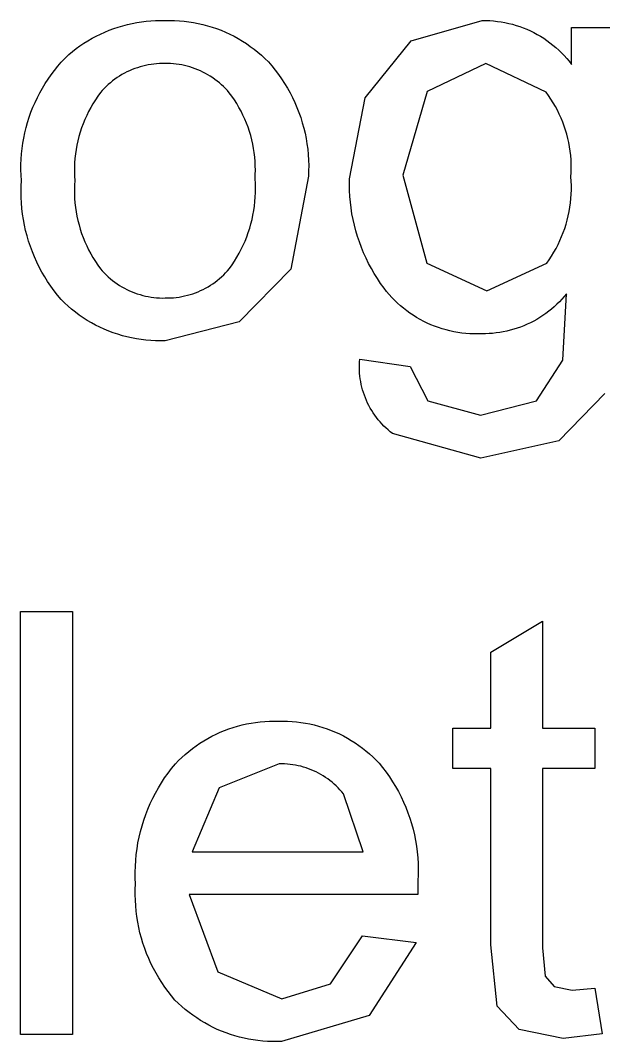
# Model space of a CAD drawing. Header units: inches. Extents: x 0 to 97, y -45 to 96.
# Drawn here: x 51.684 to 54.44, y -33.96 to -29.134 of the extents above; entities that cross this region are included whole.
import ezdxf

# ---------------------------------------------------------------- set-up
doc = ezdxf.new("R2010")
doc.units = ezdxf.units.IN
doc.header["$MEASUREMENT"] = 0
doc.layers.add('Information', color=7, linetype='Continuous', true_color=0x000000)

msp = doc.modelspace()

# ---------------------------------------------------------------- linework, layer by layer
at = {"layer": 'Information'}
for p, q in [((52.1892, -29.1534), (52.2111, -29.1484)), ((52.2111, -29.1484), (52.2331, -29.1442)), ((52.2331, -29.1442), (52.2553, -29.1407)), ((52.2553, -29.1407), (52.2776, -29.138)), ((52.2776, -29.138), (52.2999, -29.1359)), ((52.2999, -29.1359), (52.3223, -29.1347)), ((52.3223, -29.1347), (52.3448, -29.1342)), ((52.3448, -29.1342), (52.3672, -29.1344)), ((52.3672, -29.1344), (52.3898, -29.134)), ((52.3898, -29.134), (52.4123, -29.1344)), ((52.4123, -29.1344), (52.4349, -29.1355)), ((52.4349, -29.1355), (52.4573, -29.1375)), ((52.4573, -29.1375), (52.4797, -29.1402)), ((52.4797, -29.1402), (52.502, -29.1437)), ((52.502, -29.1437), (52.5241, -29.1479)), ((52.5241, -29.1479), (52.5461, -29.153)), ((53.5308, -29.2298), (53.8655, -29.1344)), ((53.8655, -29.1344), (53.8836, -29.1344)), ((53.8836, -29.1344), (53.9017, -29.1351)), ((53.9017, -29.1351), (53.9197, -29.1364)), ((53.9197, -29.1364), (53.9377, -29.1384)), ((53.9377, -29.1384), (53.9556, -29.1409)), ((53.9556, -29.1409), (53.9735, -29.1441)), ((53.9735, -29.1441), (53.9911, -29.1479)), ((53.9911, -29.1479), (54.0087, -29.1523)), ((52.0422, -29.2081), (52.0624, -29.1982)), ((52.0624, -29.1982), (52.0828, -29.189)), ((52.0828, -29.189), (52.1036, -29.1805)), ((52.1036, -29.1805), (52.1246, -29.1726)), ((52.1246, -29.1726), (52.1459, -29.1655)), ((52.1459, -29.1655), (52.1674, -29.1591)), ((52.1674, -29.1591), (52.1892, -29.1534)), ((52.5461, -29.153), (52.5679, -29.1588)), ((52.5679, -29.1588), (52.5895, -29.1653)), ((52.5895, -29.1653), (52.6109, -29.1726)), ((52.6109, -29.1726), (52.6319, -29.1806)), ((52.6319, -29.1806), (52.6527, -29.1894)), ((52.6527, -29.1894), (52.6732, -29.1988)), ((52.6732, -29.1988), (52.6933, -29.209)), ((54.0087, -29.1523), (54.0261, -29.1574)), ((54.0261, -29.1574), (54.0433, -29.163)), ((54.0433, -29.163), (54.0602, -29.1692)), ((54.0602, -29.1692), (54.077, -29.176)), ((54.077, -29.176), (54.0935, -29.1834)), ((54.0935, -29.1834), (54.1098, -29.1914)), ((54.1098, -29.1914), (54.1257, -29.1999)), ((54.2882, -29.3416), (54.2882, -29.1671)), ((54.2882, -29.1671), (54.5145, -29.1671)), ((51.9652, -29.2542), (51.9839, -29.2417)), ((51.9839, -29.2417), (52.0029, -29.2299)), ((52.0029, -29.2299), (52.0224, -29.2186)), ((52.0224, -29.2186), (52.0422, -29.2081)), ((52.6933, -29.209), (52.7131, -29.2199)), ((52.7131, -29.2199), (52.7325, -29.2314)), ((52.7325, -29.2314), (52.7514, -29.2436)), ((52.7514, -29.2436), (52.77, -29.2565)), ((53.3134, -29.5004), (53.5308, -29.2298)), ((54.1257, -29.1999), (54.1414, -29.209)), ((54.1414, -29.209), (54.1567, -29.2186)), ((54.1567, -29.2186), (54.1717, -29.2288)), ((54.1717, -29.2288), (54.1863, -29.2394)), ((54.1863, -29.2394), (54.2005, -29.2506)), ((51.894, -29.3132), (51.9119, -29.2953)), ((51.9119, -29.2953), (51.9292, -29.281)), ((51.9292, -29.281), (51.947, -29.2673)), ((51.947, -29.2673), (51.9652, -29.2542)), ((52.77, -29.2565), (52.788, -29.27)), ((52.788, -29.27), (52.8056, -29.2841)), ((52.8056, -29.2841), (52.8227, -29.2989)), ((54.2005, -29.2506), (54.2144, -29.2622)), ((54.2144, -29.2622), (54.2278, -29.2744)), ((54.2278, -29.2744), (54.2408, -29.287)), ((54.2408, -29.287), (54.2533, -29.3)), ((51.8603, -29.3508), (51.8768, -29.3317)), ((51.8768, -29.3317), (51.894, -29.3132)), ((52.3009, -29.3418), (52.2877, -29.3441)), ((52.3141, -29.3401), (52.3009, -29.3418)), ((52.3273, -29.3388), (52.3141, -29.3401)), ((52.3406, -29.3379), (52.3273, -29.3388)), ((52.3539, -29.3375), (52.3406, -29.3379)), ((52.3672, -29.3375), (52.3539, -29.3375)), ((52.3805, -29.3375), (52.3672, -29.3375)), ((52.3937, -29.338), (52.3805, -29.3375)), ((52.4069, -29.3389), (52.3937, -29.338)), ((52.4201, -29.3403), (52.4069, -29.3389)), ((52.4333, -29.3421), (52.4201, -29.3403)), ((52.4463, -29.3444), (52.4333, -29.3421)), ((52.8227, -29.2989), (52.8393, -29.3142)), ((52.8393, -29.3142), (52.8553, -29.33)), ((52.8553, -29.33), (52.8721, -29.3493)), ((53.8832, -29.3375), (53.6051, -29.4705)), ((54.1675, -29.4725), (53.8832, -29.3375)), ((54.2533, -29.3), (54.2654, -29.3135)), ((54.2654, -29.3135), (54.277, -29.3273)), ((54.277, -29.3273), (54.2882, -29.3416)), ((51.8146, -29.4113), (51.8291, -29.3906)), ((51.8291, -29.3906), (51.8444, -29.3705)), ((51.8444, -29.3705), (51.8603, -29.3508)), ((52.1635, -29.3902), (52.1521, -29.397)), ((52.1751, -29.3837), (52.1635, -29.3902)), ((52.1869, -29.3776), (52.1751, -29.3837)), ((52.199, -29.3719), (52.1869, -29.3776)), ((52.2112, -29.3666), (52.199, -29.3719)), ((52.2236, -29.3618), (52.2112, -29.3666)), ((52.2362, -29.3574), (52.2236, -29.3618)), ((52.2489, -29.3534), (52.2362, -29.3574)), ((52.2617, -29.3498), (52.2489, -29.3534)), ((52.2747, -29.3467), (52.2617, -29.3498)), ((52.2877, -29.3441), (52.2747, -29.3467)), ((52.4593, -29.3471), (52.4463, -29.3444)), ((52.4722, -29.3502), (52.4593, -29.3471)), ((52.4849, -29.3538), (52.4722, -29.3502)), ((52.4976, -29.3579), (52.4849, -29.3538)), ((52.51, -29.3623), (52.4976, -29.3579)), ((52.5224, -29.3672), (52.51, -29.3623)), ((52.5345, -29.3725), (52.5224, -29.3672)), ((52.5465, -29.3782), (52.5345, -29.3725)), ((52.5582, -29.3843), (52.5465, -29.3782)), ((52.5698, -29.3908), (52.5582, -29.3843)), ((52.5811, -29.3977), (52.5698, -29.3908)), ((52.8721, -29.3493), (52.8881, -29.3692)), ((52.8881, -29.3692), (52.9035, -29.3896)), ((52.9035, -29.3896), (52.9182, -29.4105)), ((51.7876, -29.4541), (51.8007, -29.4325)), ((51.8007, -29.4325), (51.8146, -29.4113)), ((52.0989, -29.4371), (52.0892, -29.4461)), ((52.109, -29.4283), (52.0989, -29.4371)), ((52.1194, -29.42), (52.109, -29.4283)), ((52.13, -29.4119), (52.1194, -29.42)), ((52.1409, -29.4043), (52.13, -29.4119)), ((52.1521, -29.397), (52.1409, -29.4043)), ((52.5922, -29.405), (52.5811, -29.3977)), ((52.603, -29.4126), (52.5922, -29.405)), ((52.6135, -29.4207), (52.603, -29.4126)), ((52.6238, -29.429), (52.6135, -29.4207)), ((52.6338, -29.4378), (52.6238, -29.429)), ((52.6435, -29.4468), (52.6338, -29.4378)), ((52.9182, -29.4105), (52.9322, -29.4319)), ((52.9322, -29.4319), (52.9454, -29.4538)), ((51.7636, -29.4986), (51.7752, -29.4761)), ((51.7752, -29.4761), (51.7876, -29.4541)), ((52.0618, -29.4752), (52.0495, -29.4923)), ((52.0706, -29.4652), (52.0618, -29.4752)), ((52.0797, -29.4555), (52.0706, -29.4652)), ((52.0892, -29.4461), (52.0797, -29.4555)), ((52.6528, -29.4562), (52.6435, -29.4468)), ((52.6619, -29.4659), (52.6528, -29.4562)), ((52.6706, -29.4759), (52.6619, -29.4659)), ((52.6829, -29.4925), (52.6706, -29.4759)), ((52.9454, -29.4538), (52.9579, -29.4762)), ((52.9579, -29.4762), (52.9695, -29.4989)), ((53.6051, -29.4705), (53.4906, -29.8651)), ((54.1795, -29.4889), (54.1675, -29.4725)), ((51.7427, -29.5446), (51.7528, -29.5214)), ((51.7528, -29.5214), (51.7636, -29.4986)), ((52.0265, -29.5276), (52.016, -29.5459)), ((52.0377, -29.5098), (52.0265, -29.5276)), ((52.0495, -29.4923), (52.0377, -29.5098)), ((52.6946, -29.5096), (52.6829, -29.4925)), ((52.7057, -29.527), (52.6946, -29.5096)), ((52.7162, -29.5448), (52.7057, -29.527)), ((52.9695, -29.4989), (52.9804, -29.522)), ((52.9804, -29.522), (52.9905, -29.5455)), ((53.2384, -29.8829), (53.3134, -29.5004)), ((54.1908, -29.5058), (54.1795, -29.4889)), ((54.2016, -29.523), (54.1908, -29.5058)), ((54.2118, -29.5406), (54.2016, -29.523)), ((51.7249, -29.5919), (51.7334, -29.5681)), ((51.7334, -29.5681), (51.7427, -29.5446)), ((51.9968, -29.5834), (51.9882, -29.6027)), ((52.006, -29.5645), (51.9968, -29.5834)), ((52.016, -29.5459), (52.006, -29.5645)), ((52.7261, -29.563), (52.7162, -29.5448)), ((52.7354, -29.5815), (52.7261, -29.563)), ((52.744, -29.6003), (52.7354, -29.5815)), ((52.9905, -29.5455), (52.9998, -29.5693)), ((52.9998, -29.5693), (53.0083, -29.5934)), ((54.2214, -29.5585), (54.2118, -29.5406)), ((54.2304, -29.5768), (54.2214, -29.5585)), ((54.2388, -29.5953), (54.2304, -29.5768)), ((51.7104, -29.6404), (51.7172, -29.616)), ((51.7172, -29.616), (51.7249, -29.5919)), ((51.9802, -29.6222), (51.9729, -29.642)), ((51.9882, -29.6027), (51.9802, -29.6222)), ((52.752, -29.6194), (52.744, -29.6003)), ((52.7592, -29.6387), (52.752, -29.6194)), ((53.0083, -29.5934), (53.0159, -29.6178)), ((53.0159, -29.6178), (53.0227, -29.6425)), ((54.2465, -29.6141), (54.2388, -29.5953)), ((54.2535, -29.6332), (54.2465, -29.6141)), ((54.2599, -29.6525), (54.2535, -29.6332)), ((51.6992, -29.6897), (51.7044, -29.6649)), ((51.7044, -29.6649), (51.7104, -29.6404)), ((51.9663, -29.662), (51.9604, -29.6822)), ((51.9729, -29.642), (51.9663, -29.662)), ((52.7659, -29.6583), (52.7592, -29.6387)), ((52.7718, -29.6781), (52.7659, -29.6583)), ((52.7771, -29.6981), (52.7718, -29.6781)), ((53.0227, -29.6425), (53.0286, -29.6674)), ((53.0286, -29.6674), (53.0337, -29.6924)), ((54.2657, -29.672), (54.2599, -29.6525)), ((54.2707, -29.6917), (54.2657, -29.672)), ((51.6914, -29.7396), (51.6948, -29.7146)), ((51.6948, -29.7146), (51.6992, -29.6897)), ((51.9507, -29.7232), (51.9469, -29.744)), ((51.9552, -29.7026), (51.9507, -29.7232)), ((51.9604, -29.6822), (51.9552, -29.7026)), ((52.7816, -29.7183), (52.7771, -29.6981)), ((52.7855, -29.7386), (52.7816, -29.7183)), ((53.0337, -29.6924), (53.0379, -29.7176)), ((53.0379, -29.7176), (53.0412, -29.743)), ((54.2751, -29.7115), (54.2707, -29.6917)), ((54.2788, -29.7315), (54.2751, -29.7115)), ((51.6869, -29.79), (51.6887, -29.7648)), ((51.6887, -29.7648), (51.6914, -29.7396)), ((51.9438, -29.7648), (51.9415, -29.7858)), ((51.9469, -29.744), (51.9438, -29.7648)), ((52.7886, -29.759), (52.7855, -29.7386)), ((52.7911, -29.7796), (52.7886, -29.759)), ((53.0412, -29.743), (53.0437, -29.7684)), ((53.0437, -29.7684), (53.0453, -29.7939)), ((54.2819, -29.7516), (54.2788, -29.7315)), ((54.2842, -29.7718), (54.2819, -29.7516)), ((54.2858, -29.7921), (54.2842, -29.7718)), ((51.6859, -29.8405), (51.686, -29.8153)), ((51.686, -29.8153), (51.6869, -29.79)), ((51.9398, -29.8068), (51.9389, -29.8278)), ((51.9415, -29.7858), (51.9398, -29.8068)), ((52.7928, -29.8002), (52.7911, -29.7796)), ((52.7938, -29.8209), (52.7928, -29.8002)), ((52.7941, -29.8415), (52.7938, -29.8209)), ((53.0453, -29.7939), (53.046, -29.8195)), ((53.046, -29.8195), (53.0458, -29.845)), ((54.2868, -29.8124), (54.2858, -29.7921)), ((54.287, -29.8327), (54.2868, -29.8124)), ((51.6867, -29.8658), (51.6859, -29.8405)), ((51.6883, -29.891), (51.6867, -29.8658)), ((51.9389, -29.8278), (51.9387, -29.8489)), ((51.9387, -29.8489), (51.9393, -29.87)), ((51.9393, -29.87), (51.9405, -29.891)), ((52.7926, -29.8829), (52.7937, -29.8622)), ((52.7937, -29.8622), (52.7941, -29.8415)), ((53.0448, -29.8706), (52.961, -30.3103)), ((53.0458, -29.845), (53.0448, -29.8706)), ((53.4906, -29.8651), (53.6038, -30.2809)), ((54.2854, -29.8733), (54.2866, -29.853)), ((54.2868, -29.8939), (54.2854, -29.8733)), ((54.2866, -29.853), (54.287, -29.8327)), ((51.6865, -29.9438), (51.6869, -29.9174)), ((51.6869, -29.9174), (51.6883, -29.891)), ((51.9393, -29.9121), (51.9387, -29.9332)), ((51.9405, -29.891), (51.9393, -29.9121)), ((52.7939, -29.9043), (52.7926, -29.8829)), ((52.7945, -29.9257), (52.7939, -29.9043)), ((53.2381, -29.9105), (53.2384, -29.8829)), ((53.2388, -29.9381), (53.2381, -29.9105)), ((54.2874, -29.9145), (54.2868, -29.8939)), ((54.2874, -29.9351), (54.2874, -29.9145)), ((51.6869, -29.9702), (51.6865, -29.9438)), ((51.6883, -29.9966), (51.6869, -29.9702)), ((51.9387, -29.9332), (51.9389, -29.9543)), ((51.9389, -29.9543), (51.9399, -29.9754)), ((52.7918, -29.99), (52.7935, -29.9686)), ((52.7935, -29.9686), (52.7943, -29.9472)), ((52.7943, -29.9472), (52.7945, -29.9257)), ((53.2404, -29.9656), (53.2388, -29.9381)), ((53.2428, -29.9931), (53.2404, -29.9656)), ((54.2852, -29.9763), (54.2867, -29.9558)), ((54.2867, -29.9558), (54.2874, -29.9351)), ((51.6905, -30.0229), (51.6883, -29.9966)), ((51.9399, -29.9754), (51.9415, -29.9965)), ((51.9415, -29.9965), (51.9439, -30.0174)), ((51.9439, -30.0174), (51.947, -30.0383)), ((52.7865, -30.0326), (52.7895, -30.0113)), ((52.7895, -30.0113), (52.7918, -29.99)), ((53.2463, -30.0205), (53.2428, -29.9931)), ((54.2767, -30.0376), (54.2803, -30.0173)), ((54.2803, -30.0173), (54.2831, -29.9968)), ((54.2831, -29.9968), (54.2852, -29.9763)), ((51.6936, -30.0491), (51.6905, -30.0229)), ((51.6977, -30.0752), (51.6936, -30.0491)), ((51.947, -30.0383), (51.9508, -30.0591)), ((51.9508, -30.0591), (51.9553, -30.0797)), ((52.7782, -30.0746), (52.7827, -30.0537)), ((52.7827, -30.0537), (52.7865, -30.0326)), ((53.2506, -30.0478), (53.2463, -30.0205)), ((53.2558, -30.0749), (53.2506, -30.0478)), ((54.2676, -30.0778), (54.2725, -30.0578)), ((54.2725, -30.0578), (54.2767, -30.0376)), ((51.7026, -30.1012), (51.6977, -30.0752)), ((51.7083, -30.127), (51.7026, -30.1012)), ((51.9553, -30.0797), (51.9605, -30.1001)), ((51.9605, -30.1001), (51.9664, -30.1204)), ((52.7605, -30.1365), (52.7671, -30.1161)), ((52.7671, -30.1161), (52.773, -30.0955)), ((52.773, -30.0955), (52.7782, -30.0746)), ((53.2619, -30.1018), (53.2558, -30.0749)), ((53.2689, -30.1285), (53.2619, -30.1018)), ((54.2558, -30.1174), (54.2621, -30.0977)), ((54.2621, -30.0977), (54.2676, -30.0778)), ((51.715, -30.1525), (51.7083, -30.127)), ((51.7225, -30.1778), (51.715, -30.1525)), ((51.9664, -30.1204), (51.973, -30.1405)), ((51.973, -30.1405), (51.9803, -30.1603)), ((51.9803, -30.1603), (51.9882, -30.1798)), ((52.7452, -30.1766), (52.7532, -30.1567)), ((52.7532, -30.1567), (52.7605, -30.1365)), ((53.2768, -30.1549), (53.2689, -30.1285)), ((53.2856, -30.1811), (53.2768, -30.1549)), ((54.2332, -30.1749), (54.2414, -30.156)), ((54.2414, -30.156), (54.2489, -30.1368)), ((54.2489, -30.1368), (54.2558, -30.1174)), ((51.7308, -30.2029), (51.7225, -30.1778)), ((51.74, -30.2276), (51.7308, -30.2029)), ((51.9882, -30.1798), (51.9968, -30.1991)), ((51.9968, -30.1991), (52.0061, -30.2181)), ((52.7273, -30.2155), (52.7366, -30.1962)), ((52.7366, -30.1962), (52.7452, -30.1766)), ((53.2952, -30.207), (53.2856, -30.1811)), ((53.3057, -30.2325), (53.2952, -30.207)), ((54.2048, -30.2299), (54.2148, -30.2119)), ((54.2148, -30.2119), (54.2243, -30.1935)), ((54.2243, -30.1935), (54.2332, -30.1749)), ((51.7501, -30.2521), (51.74, -30.2276)), ((51.7609, -30.2761), (51.7501, -30.2521)), ((52.0061, -30.2181), (52.016, -30.2367)), ((52.016, -30.2367), (52.0265, -30.255)), ((52.0265, -30.255), (52.0377, -30.2729)), ((52.6955, -30.2715), (52.7067, -30.2532)), ((52.7067, -30.2532), (52.7173, -30.2346)), ((52.7173, -30.2346), (52.7273, -30.2155)), ((53.317, -30.2577), (53.3057, -30.2325)), ((53.3292, -30.2825), (53.317, -30.2577)), ((54.1828, -30.2648), (54.1941, -30.2475)), ((54.1941, -30.2475), (54.2048, -30.2299)), ((51.7726, -30.2998), (51.7609, -30.2761)), ((51.7851, -30.3231), (51.7726, -30.2998)), ((52.0377, -30.2729), (52.0495, -30.2904)), ((52.0495, -30.2904), (52.0618, -30.3075)), ((52.0618, -30.3075), (52.0706, -30.3176)), ((52.6626, -30.3169), (52.6712, -30.3069)), ((52.6712, -30.3069), (52.6837, -30.2894)), ((52.6837, -30.2894), (52.6955, -30.2715)), ((53.3422, -30.3068), (53.3292, -30.2825)), ((53.356, -30.3307), (53.3422, -30.3068)), ((53.6038, -30.2809), (53.8873, -30.4118)), ((53.8873, -30.4118), (54.1709, -30.2816)), ((54.1709, -30.2816), (54.1828, -30.2648)), ((51.7983, -30.346), (51.7851, -30.3231)), ((51.8123, -30.3683), (51.7983, -30.346)), ((52.0706, -30.3176), (52.0797, -30.3273)), ((52.0797, -30.3273), (52.0891, -30.3368)), ((52.0891, -30.3368), (52.0989, -30.3459)), ((52.0989, -30.3459), (52.1089, -30.3546)), ((52.1089, -30.3546), (52.1193, -30.363)), ((52.6142, -30.3625), (52.6245, -30.354)), ((52.6245, -30.354), (52.6345, -30.3452)), ((52.6345, -30.3452), (52.6442, -30.3361)), ((52.6442, -30.3361), (52.6535, -30.3267)), ((52.6535, -30.3267), (52.6626, -30.3169)), ((52.961, -30.3103), (52.7169, -30.5591)), ((53.3705, -30.3542), (53.356, -30.3307)), ((53.3859, -30.3771), (53.3705, -30.3542)), ((51.8271, -30.3902), (51.8123, -30.3683)), ((51.8426, -30.4116), (51.8271, -30.3902)), ((52.1193, -30.363), (52.1299, -30.3711)), ((52.1299, -30.3711), (52.1408, -30.3787)), ((52.1408, -30.3787), (52.1519, -30.3861)), ((52.1519, -30.3861), (52.1633, -30.393)), ((52.1633, -30.393), (52.175, -30.3995)), ((52.175, -30.3995), (52.1868, -30.4056)), ((52.1868, -30.4056), (52.1989, -30.4113)), ((52.535, -30.4109), (52.547, -30.4052)), ((52.547, -30.4052), (52.5588, -30.399)), ((52.5588, -30.399), (52.5704, -30.3925)), ((52.5704, -30.3925), (52.5817, -30.3856)), ((52.5817, -30.3856), (52.5928, -30.3782)), ((52.5928, -30.3782), (52.6037, -30.3705)), ((52.6037, -30.3705), (52.6142, -30.3625)), ((53.402, -30.3996), (53.3859, -30.3771)), ((53.4137, -30.4144), (53.402, -30.3996)), ((51.8588, -30.4324), (51.8426, -30.4116)), ((51.8757, -30.4527), (51.8588, -30.4324)), ((51.8919, -30.4687), (51.8757, -30.4527)), ((52.1989, -30.4113), (52.2111, -30.4166)), ((52.2111, -30.4166), (52.2235, -30.4215)), ((52.2235, -30.4215), (52.2361, -30.4259)), ((52.2361, -30.4259), (52.2488, -30.4299)), ((52.2488, -30.4299), (52.2616, -30.4335)), ((52.2616, -30.4335), (52.2746, -30.4366)), ((52.2746, -30.4366), (52.2876, -30.4393)), ((52.2876, -30.4393), (52.3008, -30.4416)), ((52.3008, -30.4416), (52.314, -30.4433)), ((52.314, -30.4433), (52.3273, -30.4447)), ((52.3273, -30.4447), (52.3406, -30.4455)), ((52.3406, -30.4455), (52.3539, -30.446)), ((52.3539, -30.446), (52.3672, -30.4459)), ((52.3672, -30.4459), (52.3805, -30.4459)), ((52.3805, -30.4459), (52.3938, -30.4455)), ((52.3938, -30.4455), (52.4071, -30.4446)), ((52.4071, -30.4446), (52.4203, -30.4432)), ((52.4203, -30.4432), (52.4335, -30.4414)), ((52.4335, -30.4414), (52.4466, -30.4391)), ((52.4466, -30.4391), (52.4596, -30.4364)), ((52.4596, -30.4364), (52.4725, -30.4333)), ((52.4725, -30.4333), (52.4853, -30.4297)), ((52.4853, -30.4297), (52.498, -30.4256)), ((52.498, -30.4256), (52.5105, -30.4212)), ((52.5105, -30.4212), (52.5229, -30.4163)), ((52.5229, -30.4163), (52.535, -30.4109)), ((53.4259, -30.4289), (53.4137, -30.4144)), ((53.4386, -30.443), (53.4259, -30.4289)), ((53.4518, -30.4566), (53.4386, -30.443)), ((54.2429, -30.4513), (54.2312, -30.4636)), ((54.2541, -30.4386), (54.2429, -30.4513)), ((54.2473, -30.7404), (54.265, -30.4255)), ((54.265, -30.4255), (54.2541, -30.4386)), ((51.9086, -30.484), (51.8919, -30.4687)), ((51.9258, -30.4988), (51.9086, -30.484)), ((51.9435, -30.5129), (51.9258, -30.4988)), ((53.4655, -30.4697), (53.4518, -30.4566)), ((53.4796, -30.4823), (53.4655, -30.4697)), ((53.4941, -30.4945), (53.4796, -30.4823)), ((53.5091, -30.5061), (53.4941, -30.4945)), ((54.1937, -30.4982), (54.1804, -30.5088)), ((54.2066, -30.4871), (54.1937, -30.4982)), ((54.2191, -30.4756), (54.2066, -30.4871)), ((54.2312, -30.4636), (54.2191, -30.4756)), ((51.9618, -30.5265), (51.9435, -30.5129)), ((51.9804, -30.5394), (51.9618, -30.5265)), ((51.9995, -30.5516), (51.9804, -30.5394)), ((53.5244, -30.5172), (53.5091, -30.5061)), ((53.5402, -30.5278), (53.5244, -30.5172)), ((53.5562, -30.5378), (53.5402, -30.5278)), ((53.5726, -30.5473), (53.5562, -30.5378)), ((53.5894, -30.5562), (53.5726, -30.5473)), ((54.1241, -30.5468), (54.1093, -30.5551)), ((54.1387, -30.538), (54.1241, -30.5468)), ((54.1529, -30.5288), (54.1387, -30.538)), ((54.1668, -30.519), (54.1529, -30.5288)), ((54.1804, -30.5088), (54.1668, -30.519)), ((52.019, -30.5631), (51.9995, -30.5516)), ((52.039, -30.574), (52.019, -30.5631)), ((52.0592, -30.5842), (52.039, -30.574)), ((52.0799, -30.5936), (52.0592, -30.5842)), ((52.1008, -30.6024), (52.0799, -30.5936)), ((52.7169, -30.5591), (52.3672, -30.6477)), ((53.6064, -30.5645), (53.5894, -30.5562)), ((53.6237, -30.5722), (53.6064, -30.5645)), ((53.6413, -30.5793), (53.6237, -30.5722)), ((53.6591, -30.5858), (53.6413, -30.5793)), ((53.6771, -30.5916), (53.6591, -30.5858)), ((53.6953, -30.5969), (53.6771, -30.5916)), ((53.7137, -30.6015), (53.6953, -30.5969)), ((53.9987, -30.5985), (53.9822, -30.6025)), ((54.0151, -30.5939), (53.9987, -30.5985)), ((54.0313, -30.5888), (54.0151, -30.5939)), ((54.0473, -30.5831), (54.0313, -30.5888)), ((54.0632, -30.5769), (54.0473, -30.5831)), ((54.0788, -30.5701), (54.0632, -30.5769)), ((54.0941, -30.5629), (54.0788, -30.5701)), ((54.1093, -30.5551), (54.0941, -30.5629)), ((52.122, -30.6104), (52.1008, -30.6024)), ((52.1435, -30.6176), (52.122, -30.6104)), ((52.1653, -30.6241), (52.1435, -30.6176)), ((52.1872, -30.6298), (52.1653, -30.6241)), ((52.2093, -30.6348), (52.1872, -30.6298)), ((52.2316, -30.639), (52.2093, -30.6348)), ((52.2541, -30.6424), (52.2316, -30.639)), ((52.2766, -30.6451), (52.2541, -30.6424)), ((52.2992, -30.6469), (52.2766, -30.6451)), ((52.3219, -30.6479), (52.2992, -30.6469)), ((53.7322, -30.6054), (53.7137, -30.6015)), ((53.7509, -30.6088), (53.7322, -30.6054)), ((53.7696, -30.6114), (53.7509, -30.6088)), ((53.7885, -30.6134), (53.7696, -30.6114)), ((53.8073, -30.6148), (53.7885, -30.6134)), ((53.8263, -30.6155), (53.8073, -30.6148)), ((53.8452, -30.6156), (53.8263, -30.6155)), ((53.8642, -30.615), (53.8452, -30.6156)), ((53.8812, -30.6149), (53.8642, -30.615)), ((53.8981, -30.6143), (53.8812, -30.6149)), ((53.9151, -30.6131), (53.8981, -30.6143)), ((53.932, -30.6113), (53.9151, -30.6131)), ((53.9488, -30.6089), (53.932, -30.6113)), ((53.9656, -30.606), (53.9488, -30.6089)), ((53.9822, -30.6025), (53.9656, -30.606)), ((52.3445, -30.6482), (52.3219, -30.6479)), ((52.3672, -30.6477), (52.3445, -30.6482)), ((53.2864, -30.7482), (53.2875, -30.7349)), ((53.2875, -30.7349), (53.5261, -30.7704)), ((54.1218, -30.9313), (54.2473, -30.7404)), ((53.2857, -30.7749), (53.2859, -30.7616)), ((53.2861, -30.7883), (53.2857, -30.7749)), ((53.2859, -30.7616), (53.2864, -30.7482)), ((53.2868, -30.8016), (53.2861, -30.7883)), ((53.5261, -30.7704), (53.6092, -30.9313)), ((53.2881, -30.8149), (53.2868, -30.8016)), ((53.2897, -30.8281), (53.2881, -30.8149)), ((53.2918, -30.8413), (53.2897, -30.8281)), ((53.2944, -30.8544), (53.2918, -30.8413)), ((53.2974, -30.8674), (53.2944, -30.8544)), ((53.3009, -30.8803), (53.2974, -30.8674)), ((53.3047, -30.893), (53.3009, -30.8803)), ((53.3091, -30.9057), (53.3047, -30.893)), ((53.3138, -30.9181), (53.3091, -30.9057)), ((53.3189, -30.9305), (53.3138, -30.9181)), ((53.3245, -30.9426), (53.3189, -30.9305)), ((53.6092, -30.9313), (53.8587, -30.9994)), ((53.8587, -30.9994), (54.1218, -30.9313)), ((54.4456, -30.8979), (54.2275, -31.1208)), ((53.3305, -30.9545), (53.3245, -30.9426)), ((53.3369, -30.9662), (53.3305, -30.9545)), ((53.3436, -30.9777), (53.3369, -30.9662)), ((53.3508, -30.989), (53.3436, -30.9777)), ((53.3583, -31), (53.3508, -30.989)), ((53.3662, -31.0108), (53.3583, -31)), ((53.3745, -31.0213), (53.3662, -31.0108)), ((53.3831, -31.0315), (53.3745, -31.0213)), ((53.392, -31.0413), (53.3831, -31.0315)), ((53.4013, -31.0509), (53.392, -31.0413)), ((53.4109, -31.0602), (53.4013, -31.0509)), ((53.4208, -31.0691), (53.4109, -31.0602)), ((53.431, -31.0777), (53.4208, -31.0691)), ((53.4415, -31.086), (53.431, -31.0777)), ((53.8601, -31.2026), (53.4415, -31.086)), ((54.2275, -31.1208), (53.8601, -31.2026)), ((51.6837, -33.9268), (51.6837, -31.9282)), ((51.6837, -31.9282), (51.9291, -31.9282)), ((51.9291, -31.9282), (51.9291, -33.9268)), ((53.9073, -32.1204), (54.1513, -31.9732)), ((54.1513, -31.9732), (54.1513, -32.479)), ((53.9073, -32.479), (53.9073, -32.1204)), ((52.6684, -32.4825), (52.6891, -32.4755)), ((52.6891, -32.4755), (52.71, -32.4693)), ((52.71, -32.4693), (52.731, -32.4638)), ((52.731, -32.4638), (52.7523, -32.4591)), ((52.7523, -32.4591), (52.7737, -32.455)), ((52.7737, -32.455), (52.7952, -32.4517)), ((52.7952, -32.4517), (52.8168, -32.4491)), ((52.8168, -32.4491), (52.8385, -32.4473)), ((52.8385, -32.4473), (52.8603, -32.4462)), ((52.8603, -32.4462), (52.8821, -32.4459)), ((52.8821, -32.4459), (52.9039, -32.4463)), ((52.9039, -32.4463), (52.9251, -32.4459)), ((52.9251, -32.4459), (52.9463, -32.4463)), ((52.9463, -32.4463), (52.9674, -32.4474)), ((52.9674, -32.4474), (52.9885, -32.4493)), ((52.9885, -32.4493), (53.0096, -32.4518)), ((53.0096, -32.4518), (53.0305, -32.4551)), ((53.0305, -32.4551), (53.0514, -32.4591)), ((53.0514, -32.4591), (53.072, -32.4638)), ((53.072, -32.4638), (53.0925, -32.4692)), ((53.0925, -32.4692), (53.1128, -32.4753)), ((53.1128, -32.4753), (53.1329, -32.4821)), ((53.7273, -32.6699), (53.7273, -32.479)), ((53.7273, -32.479), (53.9073, -32.479)), ((54.1513, -32.479), (54.3981, -32.479)), ((54.3981, -32.479), (54.3981, -32.6699)), ((52.5506, -32.5384), (52.5694, -32.5274)), ((52.5694, -32.5274), (52.5885, -32.5171)), ((52.5885, -32.5171), (52.6081, -32.5074)), ((52.6081, -32.5074), (52.6279, -32.4984)), ((52.6279, -32.4984), (52.648, -32.4901)), ((52.648, -32.4901), (52.6684, -32.4825)), ((53.1329, -32.4821), (53.1527, -32.4895)), ((53.1527, -32.4895), (53.1723, -32.4977)), ((53.1723, -32.4977), (53.1916, -32.5065)), ((53.1916, -32.5065), (53.2106, -32.516)), ((53.2106, -32.516), (53.2292, -32.5261)), ((53.2292, -32.5261), (53.2475, -32.5369)), ((52.4794, -32.5886), (52.4966, -32.5752)), ((52.4966, -32.5752), (52.5141, -32.5623)), ((52.5141, -32.5623), (52.5321, -32.5501)), ((52.5321, -32.5501), (52.5506, -32.5384)), ((53.2475, -32.5369), (53.2654, -32.5482)), ((53.2654, -32.5482), (53.2828, -32.5602)), ((53.2828, -32.5602), (53.2999, -32.5728)), ((53.2999, -32.5728), (53.3166, -32.5859)), ((52.4309, -32.6324), (52.4466, -32.6172)), ((52.4466, -32.6172), (52.4628, -32.6027)), ((52.4628, -32.6027), (52.4794, -32.5886)), ((53.3166, -32.5859), (53.3327, -32.5996)), ((53.3327, -32.5996), (53.3484, -32.6139)), ((53.3484, -32.6139), (53.3636, -32.6287)), ((52.3813, -32.6917), (52.3982, -32.6696)), ((52.3982, -32.6696), (52.4158, -32.648)), ((52.4158, -32.648), (52.4309, -32.6324)), ((52.9066, -32.648), (52.6223, -32.7612)), ((52.9195, -32.6479), (52.9066, -32.648)), ((52.9323, -32.6483), (52.9195, -32.6479)), ((52.9452, -32.649), (52.9323, -32.6483)), ((52.958, -32.6502), (52.9452, -32.649)), ((52.9708, -32.6519), (52.958, -32.6502)), ((52.9835, -32.654), (52.9708, -32.6519)), ((52.9961, -32.6565), (52.9835, -32.654)), ((53.0087, -32.6594), (52.9961, -32.6565)), ((53.0211, -32.6628), (53.0087, -32.6594)), ((53.0334, -32.6666), (53.0211, -32.6628)), ((53.0456, -32.6708), (53.0334, -32.6666)), ((53.0576, -32.6755), (53.0456, -32.6708)), ((53.3636, -32.6287), (53.3783, -32.644)), ((53.3783, -32.644), (53.3955, -32.6651)), ((53.3955, -32.6651), (53.4121, -32.6868)), ((53.9073, -32.6699), (53.7273, -32.6699)), ((53.9073, -33.5029), (53.9073, -32.6699)), ((54.3981, -32.6699), (54.1513, -32.6699)), ((54.1513, -32.6699), (54.1513, -33.5165)), ((52.3499, -32.7377), (52.3652, -32.7144)), ((52.3652, -32.7144), (52.3813, -32.6917)), ((53.0694, -32.6805), (53.0576, -32.6755)), ((53.0811, -32.6859), (53.0694, -32.6805)), ((53.0926, -32.6918), (53.0811, -32.6859)), ((53.1038, -32.698), (53.0926, -32.6918)), ((53.1149, -32.7046), (53.1038, -32.698)), ((53.1257, -32.7116), (53.1149, -32.7046)), ((53.1363, -32.719), (53.1257, -32.7116)), ((53.1466, -32.7267), (53.1363, -32.719)), ((53.4121, -32.6868), (53.4278, -32.7091)), ((53.4278, -32.7091), (53.4428, -32.7319)), ((52.3218, -32.7858), (52.3355, -32.7615)), ((52.3355, -32.7615), (52.3499, -32.7377)), ((52.6223, -32.7612), (52.4949, -33.0639)), ((53.1566, -32.7347), (53.1466, -32.7267)), ((53.1664, -32.7431), (53.1566, -32.7347)), ((53.1759, -32.7518), (53.1664, -32.7431)), ((53.185, -32.7609), (53.1759, -32.7518)), ((53.1939, -32.7702), (53.185, -32.7609)), ((53.2024, -32.7799), (53.1939, -32.7702)), ((53.4428, -32.7319), (53.4569, -32.7553)), ((53.4569, -32.7553), (53.4703, -32.7791)), ((52.2972, -32.8356), (52.3091, -32.8105)), ((52.3091, -32.8105), (52.3218, -32.7858)), ((53.2106, -32.7898), (53.2024, -32.7799)), ((53.3033, -33.0639), (53.2106, -32.7898)), ((53.4703, -32.7791), (53.4828, -32.8033)), ((53.4828, -32.8033), (53.4944, -32.828)), ((52.276, -32.8871), (52.2861, -32.8612)), ((52.2861, -32.8612), (52.2972, -32.8356)), ((53.4944, -32.828), (53.5052, -32.8531)), ((53.5052, -32.8531), (53.5151, -32.8785)), ((52.2585, -32.94), (52.2668, -32.9134)), ((52.2668, -32.9134), (52.276, -32.8871)), ((53.5151, -32.8785), (53.5241, -32.9043)), ((53.5241, -32.9043), (53.5322, -32.9303)), ((52.2511, -32.9668), (52.2585, -32.94)), ((53.5322, -32.9303), (53.5395, -32.9566)), ((53.5395, -32.9566), (53.5458, -32.9832)), ((52.2392, -33.0212), (52.2447, -32.9939)), ((52.2447, -32.9939), (52.2511, -32.9668)), ((53.5458, -32.9832), (53.5511, -33.01)), ((53.5511, -33.01), (53.5556, -33.0369)), ((52.2311, -33.0762), (52.2346, -33.0486)), ((52.2346, -33.0486), (52.2392, -33.0212)), ((53.5556, -33.0369), (53.559, -33.0639)), ((52.2268, -33.1317), (52.2284, -33.1039)), ((52.2284, -33.1039), (52.2311, -33.0762)), ((52.4949, -33.0639), (53.3033, -33.0639)), ((53.559, -33.0639), (53.5616, -33.0911)), ((53.5616, -33.0911), (53.5632, -33.1184)), ((52.2261, -33.1596), (52.2268, -33.1317)), ((53.5632, -33.1184), (53.5639, -33.1456)), ((53.5639, -33.1456), (53.5636, -33.1729)), ((52.2264, -33.1874), (52.2261, -33.1596)), ((52.2276, -33.2152), (52.2264, -33.1874)), ((53.5623, -33.2002), (53.561, -33.2656)), ((53.5636, -33.1729), (53.5623, -33.2002)), ((52.2262, -33.2668), (52.2265, -33.241)), ((52.2265, -33.241), (52.2276, -33.2152)), ((52.2268, -33.2927), (52.2262, -33.2668)), ((52.2283, -33.3185), (52.2268, -33.2927)), ((53.561, -33.2656), (52.4812, -33.2656)), ((52.4812, -33.2656), (52.6162, -33.631)), ((52.2306, -33.3442), (52.2283, -33.3185)), ((52.2338, -33.3698), (52.2306, -33.3442)), ((52.2378, -33.3953), (52.2338, -33.3698)), ((52.2428, -33.4207), (52.2378, -33.3953)), ((52.2485, -33.4459), (52.2428, -33.4207)), ((52.2552, -33.4709), (52.2485, -33.4459)), ((52.2626, -33.4956), (52.2552, -33.4709)), ((53.1493, -33.6869), (53.3006, -33.4606)), ((53.3006, -33.4606), (53.5542, -33.4919)), ((53.5542, -33.4919), (53.3319, -33.8369)), ((52.2709, -33.5201), (52.2626, -33.4956)), ((52.2801, -33.5442), (52.2709, -33.5201)), ((53.9373, -33.7926), (53.9073, -33.5029)), ((54.1513, -33.5165), (54.1643, -33.6515)), ((52.29, -33.5681), (52.2801, -33.5442)), ((52.3007, -33.5916), (52.29, -33.5681)), ((52.3122, -33.6147), (52.3007, -33.5916)), ((52.3245, -33.6375), (52.3122, -33.6147)), ((52.3376, -33.6597), (52.3245, -33.6375)), ((52.6162, -33.631), (52.9189, -33.7578)), ((52.3514, -33.6816), (52.3376, -33.6597)), ((52.3659, -33.703), (52.3514, -33.6816)), ((52.9189, -33.7578), (53.1493, -33.6869)), ((54.1643, -33.6515), (54.2065, -33.6992)), ((52.3812, -33.7238), (52.3659, -33.703)), ((52.3971, -33.7441), (52.3812, -33.7238)), ((54.2065, -33.6992), (54.2904, -33.7169)), ((54.2904, -33.7169), (54.3981, -33.7073)), ((54.3981, -33.7073), (54.4335, -33.9241)), ((52.4137, -33.7639), (52.3971, -33.7441)), ((52.4297, -33.7795), (52.4137, -33.7639)), ((52.4461, -33.7945), (52.4297, -33.7795)), ((52.463, -33.809), (52.4461, -33.7945)), ((52.4804, -33.8228), (52.463, -33.809)), ((52.4983, -33.8361), (52.4804, -33.8228)), ((54.0409, -33.9037), (53.9373, -33.7926)), ((52.5166, -33.8488), (52.4983, -33.8361)), ((52.5353, -33.8609), (52.5166, -33.8488)), ((52.5544, -33.8723), (52.5353, -33.8609)), ((52.5739, -33.883), (52.5544, -33.8723)), ((53.3319, -33.8369), (52.9175, -33.9596)), ((51.9291, -33.9268), (51.6837, -33.9268)), ((52.5938, -33.8932), (52.5739, -33.883)), ((52.6139, -33.9026), (52.5938, -33.8932)), ((52.6344, -33.9113), (52.6139, -33.9026)), ((52.6552, -33.9194), (52.6344, -33.9113)), ((52.6762, -33.9268), (52.6552, -33.9194)), ((52.6974, -33.9334), (52.6762, -33.9268)), ((54.2481, -33.9459), (54.0409, -33.9037)), ((54.4335, -33.9241), (54.2481, -33.9459)), ((52.7189, -33.9393), (52.6974, -33.9334)), ((52.7405, -33.9445), (52.7189, -33.9393)), ((52.7623, -33.949), (52.7405, -33.9445)), ((52.7843, -33.9528), (52.7623, -33.949)), ((52.8064, -33.9558), (52.7843, -33.9528)), ((52.8285, -33.958), (52.8064, -33.9558)), ((52.8507, -33.9595), (52.8285, -33.958)), ((52.873, -33.9603), (52.8507, -33.9595)), ((52.8952, -33.9603), (52.873, -33.9603)), ((52.9175, -33.9596), (52.8952, -33.9603))]:
    msp.add_line(p, q, dxfattribs=at)

doc.saveas('drawing.dxf')
